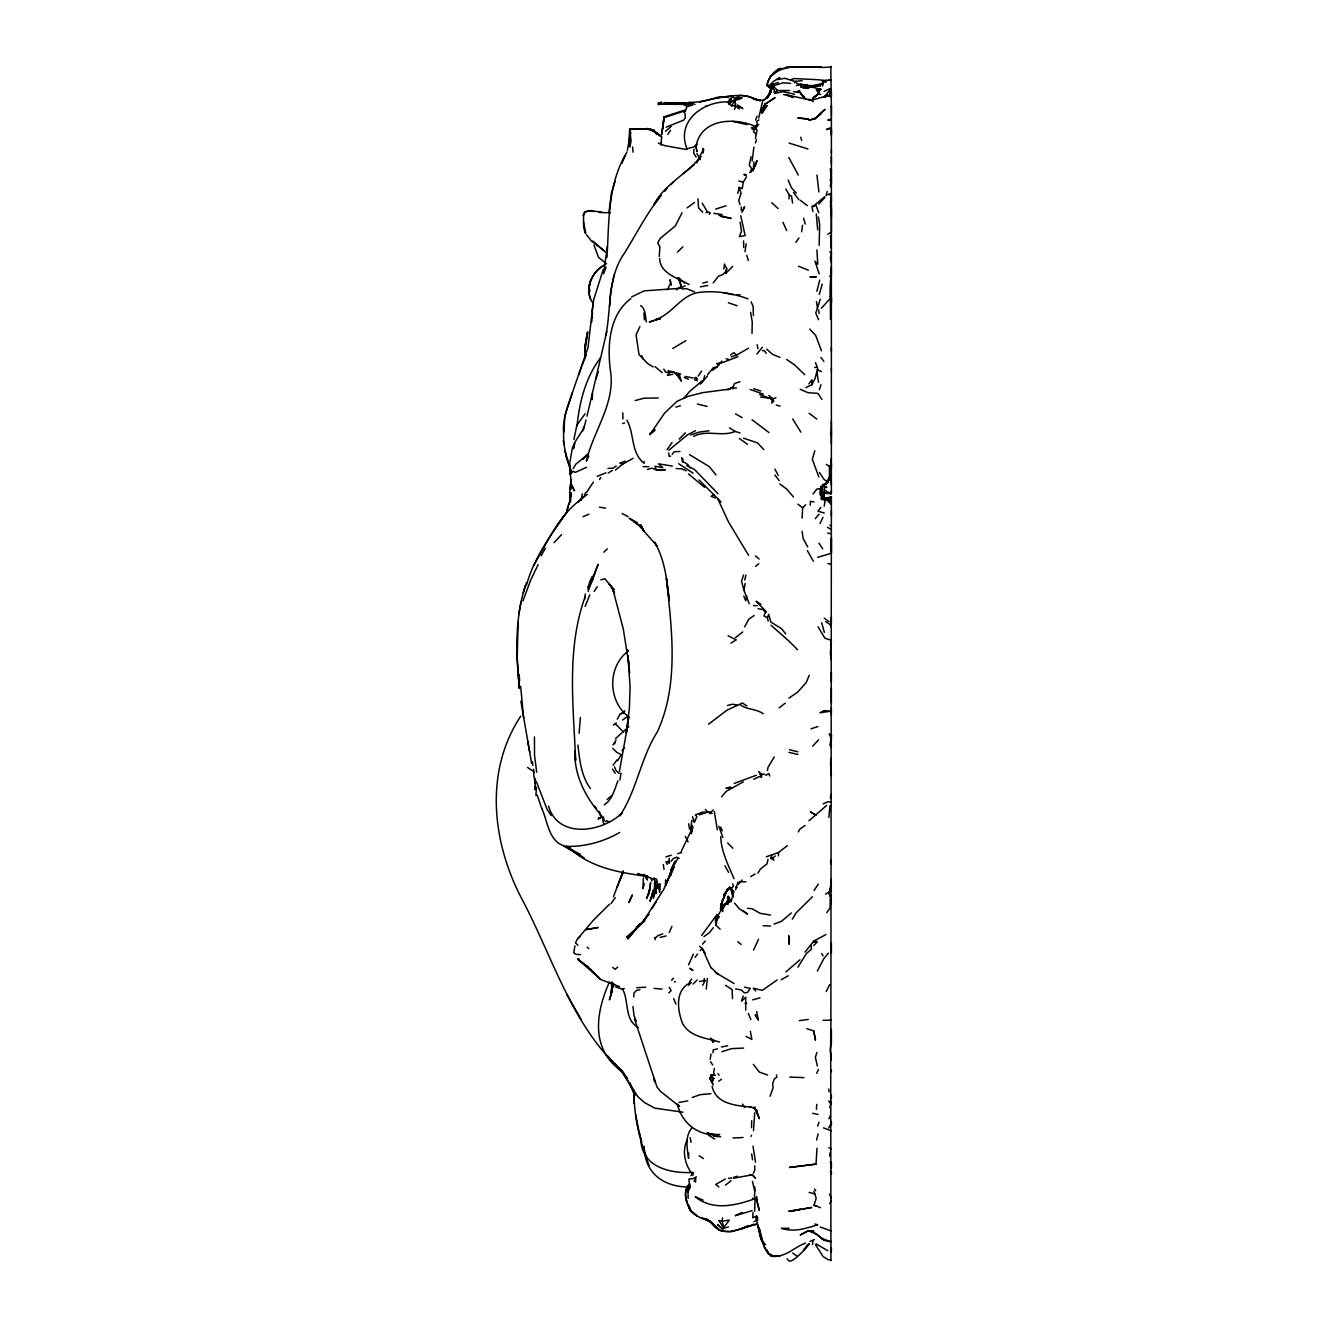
<?xml version="1.0" encoding="UTF-8"?>
<svg xmlns="http://www.w3.org/2000/svg" width="1327" height="1327" viewBox="0 0 1327 1327"><rect width="100%" height="100%" fill="white"/><g stroke="black" fill="none" stroke-linecap="round" stroke-linejoin="round"><path stroke-width="1.5" d="M831.382 216.6L831.382 208.969M604.979 264.554C592.041 271.371 584.427 288.291 591.809 301.644M655.024 882.671L653.282 898.18L654.775 892.64M831.365 135.055L831.382 130.56M831.382 169.309L831.382 183.955L830.42 179.858L831.382 173.223M831.382 688.531L831.382 702.613M629.628 145.655L629.662 129.15L650.313 129.101L658.192 133.927L656.699 134.458L654.792 131.672L647.095 128.918L650.313 129.101L660.299 135.503M804.975 952.106L813.982 940.959L825.875 934.573M822.607 86.023L823.354 83.137M830.47 319.226L830.354 298.31L831.382 296.054M584.908 358.373L584.975 346.629L587.397 332.613L584.975 346.629M831.382 106.674L831.382 174.849M831.365 351.108L831.382 347.641M831.382 881.692L830.37 890.716L831.382 879.386M831.365 434.46L831.382 431.192M741.246 210.379L741.279 206.929M754.764 1165.819L754.731 1170.281L753.288 1173.333M730.265 900.071L723.796 904.815L723.049 907.021L720.71 904.317L720.677 908.199L722.651 901.149M753.902 147.115L752.177 160.965M665.623 885.026L665.673 879.867L665.59 885.507M830.32 186.709L831.382 176.906L830.271 169.027M831.365 254.469L831.382 252.943M825.543 894.133L831.382 890.583L830.868 885.325L828.993 894.016L830.37 896.04L830.055 908.099L826.721 912.611M831.382 734.146L831.084 747.167M831.382 266.677L830.088 288.158L830.171 296.701L830.967 296.385M831.332 302.606L831.382 297.364M535.428 778.667L534.897 789.698L535.61 786.33M752.011 333.425L752.243 321.93L750.601 312.293M811.958 205.967L812.904 211.557M831.382 547.039L831.382 552.994M655.007 881.576L656.5 888.775L656.036 885.026L655.82 893.734L656.268 890.599M571.008 489.364L571.207 481.618M823.619 496.696L824.813 486.876L820.849 486.246L821.247 499.549M688.713 1153.146L688.564 1158.322C687.17 1148.054 684.616 1136.128 692.196 1127.585M824.88 493.229L831.216 493.744L831.382 490.808M805.854 387.7L811.809 384.747L811.958 379.787L808.773 383.901M659.851 247.137L659.287 256.41M778.451 855.849L778.567 852.498L787.375 845.598M826.323 484.488L829.541 478.516L831.382 458.08M571.224 479.644L569.648 489.298M570.56 502.153L570.925 492.649M644.258 1146.428C644.275 1173.25 663.799 1187.018 688.945 1187.018M819.157 245.313L819.655 224.213L818.377 217.064M831.382 298.177L831.382 302.374M612.079 983.456L613.505 987.072L612.062 983.008L611.88 988.316L611.316 983.29M729.701 100.835L730.746 101.93L729.601 103.257L729.452 100.587L731.343 99.392L730.547 101.997C704.421 99.923 675.194 120.558 687.204 149.321M735.606 889.72L737.978 882.007M633.825 996.859L633.991 993.127L636.545 990.373L639.863 989.76M826.29 464.45L829.458 466.258L830.669 470.919L831.382 484.936M753.006 1212.364L752.757 1217.788L756.689 1216.063L757.75 1220.309M592.24 399.659L592.522 393.472M612.095 982.942L610.851 995.515L612.278 984.286M659.619 258.549C660.083 273.644 678.313 278.322 689.095 284.542M696.028 377.299L697.123 380.749L694.419 379.688M755.013 1200.106L754.632 1211.252M831.382 105.563L831.382 115.748M612.328 982.362L611.88 991.087L609.425 999.894L611.929 992.297L612.46 985.331M831.382 248.431L830.47 235.609M802.105 518.16L802.653 507.793L805.688 504.791M604.216 823.768L603.221 822.558L603.453 817.83M831.382 671.877L831.382 681.746M534.449 736.949L534.532 755.544L536.722 772.248M689.924 1185.21L689.741 1188.395L688.978 1179.006L693.557 1178.542L696.393 1176.734M831.382 94.35L831.382 96.821L830.271 96.44L831.382 96.34M831.382 1029.503L831.382 1044.233M697.952 198.834L698.599 207.891L702.729 212.237M831.382 421.306L831.382 443.55M751.53 1127.718L751.729 1120.701M810.2 505.123L810.432 501.341L813.949 501.938M606.97 257.504C609.126 222.853 607.517 186.692 625.067 155.276M694.917 104.551L692.379 103.423L664.628 104.169L658.54 103.108L658.341 104.087L659.22 104.767L658.54 103.108L661.46 102.063M831.382 735.589L831.216 747.4M605.925 335.117C611.316 307.532 607.401 277.161 624.536 253.026C636.562 233.685 646.796 213.017 661.31 195.401M830.685 617.884L831.382 623.358M831.382 538.613L831.382 553.276L817.631 557.307M535.926 795.47L536.473 787.425M831.382 1162.568L831.382 1167.926M569.93 462.028L572.451 447.481L574.79 443.218L573.413 448.791L574.525 442.737L582.619 430.18M612.129 986.077L612.394 982.395M688.099 1198.43L688.016 1190.717L688.813 1187.499L688.033 1191.911L689.459 1184.878M518.077 622.396L517.215 657.761L519.305 688.464M609.557 306.769L610.702 291.127L614.119 274.822M816.42 1109.355L816.802 1104.346M788.968 198.95L789.266 195.119L785.8 189.031M831.382 176.906L831.365 493.329L828.015 492.898M603.055 265.981C591.809 272.45 585.821 286.964 590.565 299.222M579.136 733.201L580.38 717.509M812.539 98.231L817.814 94.317L814.081 97.551L818.759 92.973L818.991 90.153M758.696 118.02L762.693 101.084M584.676 352.418L587.861 331.75M628.849 146.053L629.695 129.449L648.14 128.619L654.178 130.212L654.758 132.335L654.178 130.212M755.445 138.555L757.037 129.864M753.189 170.884L753.935 161.96M831.382 942.966L831.382 953.449M661.742 134.193L664.163 116.71L682.692 110.821L685.81 110.904L684.566 110.224L686.523 108.681L686.341 105.579L683.704 104.717M569.001 504.724L571.307 493.362M591.66 322.179L592.555 312.79M756.456 1224.357C742.075 1227.541 721.324 1240.065 710.824 1221.902L719.483 1230.212L712.566 1223.494L704.272 1218.684L709.845 1221.056C701.618 1218.219 690.106 1215.15 688.431 1205.065L690.67 1210.357C686.208 1202.71 682.128 1190.85 689.741 1183.883M584.776 599.008L585.273 593.965M629.562 137.991L627.356 150.316M661.559 134.823L664.163 116.71L662.637 129.15M794.674 82.954L794.823 81.445L784.92 78.31L777.44 79.587L779.812 77.563L773.259 81.511L769.66 85.542L766.94 85.525C768.267 78.16 773.475 70.961 780.541 68.291M828.828 817.498L830.022 805.655L831.382 806.036M731.708 890.981L733.665 891.163L729.651 886.867L733.333 895.99L729.468 901.912L727.229 903.289L728.141 896.322L729.452 897.599L728.606 902.194L724.924 904.832L723.232 908M821.214 492.632L822.873 499.649L824.05 495.336M830.868 1044.565L831.382 497.028L824.764 498.106M831.216 493.744L831.382 492.184M650.031 887.829L650.595 882.637L649.119 893.154L646.647 898.528L650.031 887.829L649.119 893.154M564.008 423.197L564.771 416.197L572.418 392.759M706.246 989.096L707.391 978.447M609.027 212.104L611.415 193.029L615.064 181.534M588.939 588.707L589.669 581.939L592.389 576.316M694.054 149.155L693.623 153.152L696.177 157.084M607.335 246.241L603.636 273.793L606.057 267.175M589.669 581.939L588.873 589.122L592.887 578.904M831.382 537.651L831.382 545.364M831.382 735.009L829.989 745.641M732.67 266.428L725.703 273.462L726.682 268.668L724.459 264.04L723.829 268.999M569.947 463.654L569.88 474.502M703.177 152.705L703.625 149.055L696.476 162.806L700.938 156.387C686.938 174.335 664.445 183.939 653.73 204.955L659.021 198.187M830.835 482.481L831.382 478.068M734.445 109.395C737.032 106.21 732.736 97.17 738.127 97.02L742.141 98.032L736.518 100.072M691.417 833.588L692.445 825.411L691.102 833.406L692.827 827.152L681.05 851.851M573.894 439.519L576.814 425.32L585.058 413.792M668.874 860.659L666.983 862.351L669.471 863.197L669.173 858.304M745.741 1010.013L745.724 997.257L741.494 1001.188L743.22 996.03M583.664 429.467L585.987 420.029M690.504 830.37L691.815 820.335M831.382 462.576L831.382 467.784M831.166 1042.209L830.171 1049.757L831.382 1060.323M712.898 1052.825L713.329 1049.723M722.585 1217.887L722.137 1221.238L724.011 1228.304M592.091 311.58L593.468 301.577M589.072 288.705L589.934 282.518M670.251 875.389L671.031 869.865L675.095 861.273L671.031 869.865L670.251 874.974M723.912 896.82L724.343 893.734M801.624 231.81L802.553 225.225M728.059 904.483L726.101 903.637L722.634 907.469L722.668 911.549L721.988 909.244L720.528 908.962L720.86 906.59M710.21 1059.294L710.957 1054.053M739.371 109.013L735.374 105.662L735.689 103.506M763.008 100.205C768.101 98.098 772.032 92.94 770.589 87.217L769.66 85.542L770.655 88.942L767.238 85.542L767.819 81.528L770.805 76.087L776.677 71.592M831.382 268.518L831.382 274.954M619.394 771.568L627.953 723.679L628.583 717.708L626.261 733.018L629.396 708.236L630.109 687.286L627.953 655.538L629.662 673.071M829.624 1156.116L830.138 1152.599M670.815 873.1L670.434 875.77L673.768 867.211L670.815 873.1L671.794 870.28M829.972 96.174L831.382 90.302M655.173 939.732L655.488 937.675L657.976 935.651L662.803 933.826M744.978 251.748L746.189 243.77M831.382 1095.19L831.382 1098.59M829.773 1107.697L831.382 1101.46M619.908 780.027L621.003 772.994M831.382 617.785L831.382 622.894M823.022 498.554L824.648 492.466M830.768 468.132L831.382 464.201M831.382 707.855L831.382 714.755M574.89 945.919L573.778 952.803L576.018 954.345L580.612 954.594M661.476 142.055L660.979 145.074L661.642 136.847L653.995 130.676M746.487 176.723L743.286 182.164L742.224 188.683L739.139 187.356L737.812 193.46M778.385 82.556L770.954 84.629L769.03 86.288L774.454 89.888L774.039 92.409L777.605 90.485L789.731 90.535M824.2 506.168L825.361 499.151L831.382 498.371L822.873 499.649L822.408 486.594L823.221 485.898L826.854 487.507L824.813 486.876M749.174 603.603L743.966 590.316L745.127 583.399M831.382 156.768L831.382 163.967M577.046 425.95C579.418 402.164 585.555 377.449 600.467 357.942M761.416 777.025L761.864 774.454L758.762 771.518L761.416 777.025L759.226 776.627L753.719 779.297M817.001 1148.253L816.005 1164.127L789.548 1167.428L816.005 1164.127L814.927 1164.243M818.626 89.39L817.432 89.49L818.859 91.911L819.024 90.982M629.927 147.115L631.071 140.728L629.695 129.449L648.14 128.619M566.811 512.122L568.835 503.248M750.866 172.029L751.53 168.347L749.274 165.245L751.082 156.686M812.423 1244.593L813.003 1241.342M732.919 388.894L733.284 386.92L728.722 389.358L730.032 389.06L702.481 392.692L688.116 396.342L676.969 401.351L664.645 413.045L649.848 434.659L654.825 429.815L649.55 434.194L653.68 431.308M518.675 614.733L521.096 601.579M816.868 291.227L819.704 280.179M569.631 500.196L570.676 494.54M831.382 1121.514L831.382 1124.782M771.269 88.428L770.042 93.885L766.79 98.331L771.335 88.776M767.454 770.406L768.068 767.255L774.222 756.987M736.717 98.347L733.217 97.634M771.617 86.703L770.34 92.923L766.906 97.584L770.042 93.885L770.821 88.843L770.34 92.923L770.805 89.921L768.98 95.411L765.729 98.43M831.382 128.52L831.382 134.326M831.382 205.221L831.382 232.059L827.799 234.265M771.485 87.433L770.506 92.359L767.139 97.518M757.103 116.146L755.594 120.011M720.163 929.199L716.049 925.367L717.625 916.244L722.634 907.469L720.528 908.962M831.382 1248.01L831.382 1250.93M725.703 273.462L726.682 268.668M714.507 1068.285L713.661 1072.332L714.838 1075.318L711.753 1075.019L709.796 1078.353L713.213 1085.088M831.382 758.132L830.486 762.345L831.382 775.615M703.874 379.273L704.654 375.641M746.719 596.088L745.674 600.749L743.817 596.039M815.524 362.702L817.648 368.674L815.126 378.394L811.809 384.747M606.821 331.451L586.982 416.214M830.569 245.943L831.382 242.41M830.702 1056.607L831.382 1053.721M831.382 1174.295L831.382 1171.376M768.051 859.315L766.956 863.877L760.354 869.152L757.982 873.066M566.364 513.317L568.056 506.317M609.491 981.88C595.674 1012.468 590.084 1049.64 622.181 1071.47L614.235 1063.64L621.749 1071.071L637.706 1096.5L644.474 1102.571L654.825 1108.145L682.957 1112.192M826.174 195.699L827.185 191.47M692.379 103.423L691.931 105.215L687.386 106.575L686.109 105.165M744.712 580.032L745.973 575.039M818.859 91.911L820.899 89.274L801.408 84.596L800.712 87.366L809.901 85.475L820.617 86.089M816.603 1139.976L818.178 1133.839M589.221 285.653L589.52 291.824L589.221 285.67L590.714 279.864M564.39 422.517L563.411 426.315L563.759 444.396M831.382 92.409L831.382 95.295M644.308 883.716L642.998 888.526L643.363 878.043M721.722 1227.857L717.476 1224.456L722.469 1229.233L729.319 1220.094L722.137 1221.238L718.803 1220.492L723.364 1227.276M617.918 780.774C614.633 789.217 612.394 799.717 604.183 804.809M756.689 1216.063L755.942 1218.733L759.774 1231.29L758.994 1228.255M582.437 431.358L583.78 426.581M819.273 294.494L822.209 284.094M831.382 798.522L830.42 797.361L831.382 793.911M526.404 585.406C533.869 557.788 551.269 534.449 567.375 511.277M753.487 1130.687L754.698 1112.905M693.225 821.031L694.419 822.193L696.907 816.553L695.331 814.944L702.348 812.157L711.255 812.074L713.097 809.852M525.708 584.776C514.66 618 515.888 653.747 519.321 688.149M735.258 102.179L734.544 101.366M824.963 500.544L825.361 499.151L823.636 499.45M814.828 450.716L812.323 459.291L818.859 476.99M726.914 903.77L727.694 901.116L729.054 902.26M603.238 269.431L593.451 300.532L588.01 347.624L567.21 407.522L564.705 417.06L563.925 432.187M671.595 870.048L669.836 875.82L671.595 870.048L674.033 866.929M703.857 981.3L704.355 978.43M818.593 319.724L815.79 313.056L820.268 299.172M831.382 368.541L831.382 370.996M816.901 1052.444L815.392 1057.304L817.332 1066.012M523.253 592.821L526.471 582.553M724.326 896.223L727.362 889.09L730.431 888.012M831.382 149.818L831.382 152.97M595.79 379.439L598.311 371.676M755.146 166.157L756.971 160.567L753.952 168.479L750.004 172.46L753.952 168.479M819.34 389.74L820.965 384.764M581.243 500.379L582.271 493.826M743.601 574.923L741.511 581.143L743.966 590.316M830.32 500.213L831.382 497.028L826.87 498.421L823.918 497.161M585.107 606.406L589.818 594.878M775.283 856.031L772.977 857.756L773.873 860.112L770.771 858.32L771.966 854.837L778.567 852.498M829.541 478.516L830.868 474.718M817.681 1126.009L818.991 1122.294M578.638 374.911L581.641 366.551M831.382 510.563L831.382 515.838M770.075 1096.235L773.044 1087.958L772.696 1083.479L774.338 1078.951L776.892 1077.109L776.461 1075.019M583.863 214.874L584.792 212.337L589.918 210.578L601.529 212.121M755.362 142.968L756.539 139.733M688.531 964.911L693.357 954.163M621.899 163.354L626.875 151.908M723.762 907.237L727.694 901.116L725.637 904.351L722.435 905.86L722.651 908.995M592.141 581.143L598.112 564.274L589.487 586.186M613.422 896.836L623.308 870.811M585.025 597.034C566.281 649.168 573.496 706.13 575.636 760.388L574.856 750.866C574.01 776.66 586.766 799.335 603.486 818.013M799.534 90.452L796.548 92.011L793.446 91.646M623.093 871.922L619.361 881.427M768.167 621.102L767.421 617.669L768.731 614.318L770.805 622.015L781.703 628.782L785.65 633.858M831.382 255.066L830.337 257.737L831.382 263.028M617.155 886.934L622.711 873.266M756.058 126.729L757.286 123.676L756.556 121.421L758.911 119.961M673.237 868.322L665.772 885.076L672.457 867.941L677.682 858.586M522.938 600.932L530.501 580.562L538.132 564.589M582.337 364.56L586.252 354.989M670.848 872.519L663.848 889.19L643.894 920.44L649.003 914.121L627.804 938.935L633.244 932.035M689.376 1187.416L688.033 1191.911M809.271 675.277L806.186 682.592L797.427 692.362L788.902 698.085M721.988 909.244L720.727 905.213L726.897 890.931L729.269 887.929L730.878 888.46M828.877 1118.794L830.271 1115.659M669.239 932.483L671.926 926.445M816.702 1073.294L818.427 1069.462M742.606 210.993L744.547 206.78L741.909 212.287M829.757 93.122L831.034 90.667M753.52 950.149L758.53 939.251M723.995 895.277L725.62 891.81M760.952 112.148L765.032 103.655M829.126 477.571L824.249 486.263M588.757 456.223L586.401 461.099C593.202 431.126 614.998 404.271 610.669 372.356C607.036 346.845 608.695 315.262 630.839 298.625M584.411 495.17L585.705 492.499M820.003 523.551L823.005 517.364M520.682 716.248C483.957 771.866 492.234 842.944 522.108 899.391C553.259 958.243 572.285 1027.148 623.657 1072.664M679.474 278.405L680.9 286.035L679.756 288.324L644.159 290.878L631.503 296.949M667.315 289.85L670.4 283.663L670.168 279.665L671.396 285.156M828.728 1127.983L830.072 1125.313M533.653 565.435C547.354 542.411 558.451 515.838 580.762 499.665M826.174 991.584L829.707 984.617M583.183 215.455L584.792 212.337M756.373 1109.737L759.392 1118.694L754.532 1108.277L755.113 1107.149M702.713 985.264L705.334 980.238M817.316 971.099L823.735 958.807L828.38 953.134M733.284 386.92L727.578 389.64L730.032 389.06M798.323 831.913L799.766 829.193L805.074 825.477M831.382 1069.645L831.382 1071.801M659.784 246.557L657.711 243.057L660.216 238.362L675.244 226.038L682.061 212.768M831.382 859.846L830.437 861.638L831.382 863.943M744.663 626.875L748.727 619.327L754.167 615.463M688.066 1185.475C682.957 1193.222 686.523 1202.942 690.571 1210.324L688.912 1206.707L690.272 1210.191L696.791 1215.814L690.272 1210.191L688.945 1206.459M829.69 1203.606L831.382 1200.471M541.2 555.714L545.364 548.184M686.341 102.776L685.595 104.103L691.931 105.215L686.341 102.776L666.22 102.743L658.341 104.087M617.271 719.201L620.19 713.959M769.942 85.658L769.262 86.852L767.238 85.542M586.733 492.068L593.385 482.132M738.094 884.462L742.257 879.983M687.286 1139.76C681.531 1151.189 685.064 1165.703 693.142 1175.158M617.702 760.67L620.82 755.312M830.171 94.383L831.382 92.309M792.368 919.147L796.018 912.976L812.406 896.787M683.77 398.465L689.542 391.498L702.116 380.932M651.972 908.414L656.119 901.912M573.214 468.547L575.918 464.102L588.093 454.182L582.437 459.374L586.7 455.012M707.473 374.761L713.262 367.712L717.011 366.932L721.888 361.044M709.248 214.377L710.21 212.784L707.308 211.69L702.132 203.114M735.374 105.662L731.625 105.812L728.805 103.838L728.291 102.66L731.343 99.392M755.212 129.117L756.49 127.044L751.646 127.591L752.376 128.984L756.407 129.2M599.539 479.462L600.783 477.421M797.942 967.134L806.269 953.682L811.444 949.153L811.162 945.504M731.625 105.812L735.689 98.729L728.805 103.838M828.844 91.845L831.382 89.373M754.449 130.029L753.404 131.705L755.843 133.828M594.148 591.494L597.183 586.683M757.883 1225.352L760.952 1239.252L763.904 1243.266L761.648 1240.446M814.065 890.483L818.295 884.064M639.896 326.591L636.097 334.852L639.017 354.624L647.974 363.814L653.116 366.965M820.434 1207.653L814.015 1205.231L816.188 1198.298L813.932 1191.215M617.138 759.741L612.991 765.364M667.796 134.326L670.483 130.345M698.218 376.088L701.601 371.079M795.918 242.41L798.954 237.915M813.75 945.587L817.299 941.706L813.982 940.959M556.859 526.122L564.058 515.838M672.192 454.398L674.066 451.727L679.922 451.479M667.066 449.671L672.059 442.571M694.021 1181.345L695.746 1178.907M609.574 904.185L593.335 920.274L577.544 938.985L575.487 942.85L577.908 945.272M611.05 903.604L615.28 897.633M726.533 904.284L729.452 897.599L727.544 897.185L728.606 902.194L731.326 901.464M722.037 900.403L724.127 897.483M727.229 903.289L728.274 901.829L728.141 896.322L728.971 900.801L727.544 900.22M815.508 1244.643L823.055 1256.487L828.015 1259.638L831.382 1260.053M756.904 354.01L762.378 347.243M831.382 1103.882L830.453 1103.218L831.382 1101.957M750.85 1136.36L751.58 1135.381M689.294 982.229L691.765 978.928M735.971 98.994L738.127 97.02M820.882 507.362L817.946 511.21L824.283 513.002M716.895 919.876L719.383 916.642M713.279 927.722L709.597 932.483L703.957 936.663M671.163 861.223L673.154 858.669L676.737 857.159L679.092 858.304M695.033 957.348L697.571 954.08M813.036 494.009L817.1 488.8L820.451 489.248M733.781 891.81L732.189 893.834L732.786 897.367M571.224 473.557L573.131 471.201L575.221 472.429L586.567 467.286M823.304 494.49L824.449 493.097L831.382 493.113M824.78 197.59L818.759 204.126M815.325 518.691L819.058 514.146M713.229 282.85L718.488 276.198L722.817 274.606L725.952 271.371M664.744 191.237L667.033 188.467M615.496 738.625L628.816 726.632M622.048 750.7L624.569 747.648M721.573 796.814L726.4 791.191L743.336 781.885M671.661 980.354L673.502 978.198M689.045 104.733L690.09 103.523M688.663 985.314L691.151 982.428C674.846 989.395 677.201 1009.15 682.36 1023.001C689.476 1036.934 706.146 1037.979 719.483 1042.027M690.969 1175.805L693.54 1172.836M807.961 1245.207L803.548 1249.984C821.678 1229.018 792.899 1266.555 788.371 1260.385L787.027 1258.792M704.372 379.223L700.192 383.967L707.457 376.122M701.701 935.435L717.044 914.502L715.353 920.391L716.049 925.367M702.564 944.127L705.284 941.059M824.001 97.335L830.569 89.091L831.382 90.087M821.33 308.312L830.354 298.31L831.382 301.395M700.175 950.613L702.033 948.573L699.644 946.267M812.721 746.189L818.56 739.803M811.112 100.504L811.742 99.84L808.375 99.575M554.039 542.66L561.57 534.648M830.951 1260.65L830.685 1039.904M732.72 97.236L729.269 99.16L729.933 101.665M830.486 549.063L831.382 548.117M730.878 888.924L733.483 886.171L732.62 883.832M577.544 938.985L580.413 936.082M583.482 496.563L577.942 502.137L587.314 494.258M679.175 439.088L685.379 432.851M628.467 650.811C606.903 666.917 607.716 702 629.545 717.476M671.031 184.503L673.685 181.865M755.909 127.492L754.798 126.878L756.689 126.148M693.026 984.02L697.189 979.907M725.371 904.301L731.99 899.855M668.791 992.911L671.147 990.622L669.206 987.271M821.463 371.643L818.494 370.25L816.818 371.875L818.543 382.276M603.835 552.181L607.302 548.847M677.45 252.08L682.874 246.855M824.681 196.778L812.771 206.664L816.005 205.287L818.759 212.784M773.724 83.584L769.03 86.288M820.202 488.452L822.408 486.594M615.396 742.622L613.074 744.779L616.06 740.084M725.537 892.341L728.987 889.123M637.69 927.191L644.474 920.938M668.924 450.152L687.27 434.991L695.564 430.628M785.883 971.895L799.982 959.803M607.119 799.551L611.1 796.018M771.949 88.046L774.271 87.101L777.605 90.485L774.487 93.504L782.98 91.629L794.558 94.217M821.297 84.679L823.486 82.755M705.997 212.834L707.308 211.69M665.524 131.323L671.114 126.496M617.718 967.118L615.181 969.307L612.709 967.449M824.847 97.253L827.467 95.013M813.484 97.767L817.747 94.134L820.7 94.466M791.323 912.959L781.437 921.353L774.056 924.106M708.568 724.243L726.798 710.277L741.395 703.509M639.531 925.317L644.905 920.772M755.478 566.43L758.762 563.71M676.405 289.85L679.341 287.478L682.592 288.888L686.739 288.689L694.535 291.89M725.537 1185.127L731.061 1180.648M808.972 820.766L826.655 805.406M682.99 173.787L694.054 164.913M829.839 498.288L831.382 497.078M714.838 1075.318L713.262 1075.152L709.796 1078.353L712.881 1083.147M598.046 819.29L601.745 816.42L600.186 818.477L598.543 817.714M735.49 637.59L742.788 631.951M779.131 707.905L785.202 703.194M720.71 904.317L722.435 905.86L724.99 903.903M831.382 898.91L830.37 896.04L831.382 895.261M758.779 124.456L755.876 126.579L756.987 126.496M711.255 812.074L709.497 813.401L712.168 813.418M726.433 890.069L729.269 887.929M613.422 725.023L616.209 722.933M712.516 370.283L717.011 366.932M718.72 1081.223L721.44 1079.249M687.054 207.858L694.552 202.434M621.534 713.18L624.917 710.808M633.079 458.329L622.711 464.135L615.396 470.04M755.146 1224.705L756.705 1223.643M731.243 356.863L736.568 355.155L748.528 348.188M730.547 354.972L733.914 352.65L736.568 355.155M605.593 821.496L606.787 820.667L609.508 822.309M722.469 1229.233L723.878 1228.288M622.579 719.98L627.107 716.912M578.954 958.94L577.627 959.222L588.541 967.317L577.627 959.222M725.322 1179.006L715.734 1184.43L718.869 1186.919M616.275 466.042L612.892 468.215L607.948 468.381M608.214 473.042L612.328 470.388M830.171 296.701L831.382 295.921M826.207 499.765L828.678 498.206M672.772 348.454L685.893 340.624M801.408 84.596L796.399 85.591M730.928 643.064L736.236 639.863L728.092 635.815M750.717 876.616L755.146 873.979M765.712 775.35L768.814 773.541L769.776 775.98M777.124 979.973L762.345 990.324L753.272 988.233L755.76 990.987M830.42 797.361L831.382 796.814M619.643 832.493C603.553 841.766 585.141 846.858 566.513 846.361C549.046 843.441 547.869 822.176 542.046 808.939M830.171 1162.502L831.382 1161.805M830.005 88.594L824.117 91.381M781.238 979.724L788.221 975.793M831.382 127.574L826.406 129.515L831.382 128.089M740.035 432.95L735.224 431.441C722.203 437.114 707.042 429.45 693.623 436.334M721.059 502.021L713.909 494.805L711.139 496.232L715.402 497.94M734.213 783.461L756.307 775.233M808.292 1230.71L800.38 1234.973L808.292 1230.71L813.932 1231.224L811.145 1230.743M770.224 76.866C786.131 60.511 810.979 69.485 831.382 66.881M737.895 356.714L722.153 362.735L716.646 363.515L718.687 365.107M753.935 1221.686L756.821 1220.276M805.605 1243.117C794.077 1247.214 784.572 1258.344 771.319 1256.188C765.696 1252.472 763.805 1245.423 761.532 1239.451M752.741 999.861L760.023 997.838M685.08 285.836L682.178 287.213L680.9 286.035M752.376 128.984L756.49 127.044M620.538 714.258L623.64 712.798M683.305 461.63L682.542 461.978L681.597 457.533M742.025 1212.496L735.191 1215.698L752.077 1210.655M823.171 803.863L827.733 801.773L831.382 802.055M651.64 431.557L654.841 430.114M744.331 1227.624L748.859 1225.667L740.665 1229.184M803.167 88.179L815.923 86.388L822.624 83.684M583.067 516.651L588.939 514.196M666.054 127.176L683.637 120.176L685.296 117.887L685.031 113.16L682.692 110.821M753.836 127.425L756.556 126.314M810.084 1241.342L814.43 1239.617M831.382 119.065L827.866 120.16L831.382 119.463M751.016 1225.219L753.802 1224.141M790.726 79.836L794.127 78.542L817.88 79.72L825.693 80.516L826.091 81.81M625.249 461.166L619.809 463.14L622.711 464.135M822.292 484.703L826.721 483.094M692.263 1097.479L700.092 1094.675L710.841 1093.697M664.363 117.622L684.035 111.086M768.748 395.446L772.961 398.78L775.947 397.735M829.441 95.03L811.56 100.305L792.65 96.191M766.309 856.794L771.966 854.837M705.815 106.293L706.992 105.895M728.606 902.194L729.468 901.912M690.77 434.941L699.213 432.088L709.066 430.811M739.952 381.728L734.528 383.52L732.72 387.998L736.485 387.982M811.062 728.788L817.88 726.566M715.684 209.085L726.068 205.735M699.362 814.861L706.528 812.572M721.855 1051.697L731.575 1048.629L743.568 1048.081M665.922 856.894L671.197 855.235M675.941 407.124L680.32 405.747M725.239 1227.906L728.506 1226.911M732.819 96.44C717.725 95.826 703.924 103.075 688.879 102.279M733.632 1177.331L737.48 1176.22M600.882 579.849L604.797 578.721L614.219 589.802L608.977 584.195M622.562 423.529L624.602 422.965M647.46 469.426L652.021 468.166L656.434 469.94L665.291 469.675L656.434 469.94L654.924 466.241L662.787 467.651L658.408 463.836L672.308 466.059M699.76 102.096L717.741 97.402L727.777 96.639M831.382 80.366L826.074 80.184M827.534 95.926L824.515 96.722L831.382 95.644M727.495 705.5L732.156 704.255L736.618 704.819M677.682 853.643L681.68 852.581M713.843 1049.773L717.509 1048.794M777.722 1255.873L771.319 1256.188M635.218 400.538L644.142 398.183L658.258 398M702.779 283.066L707.424 281.855M822.325 83.501L813.152 85.608M770.771 858.32L772.977 857.756M827.749 194.687L831.382 193.974M654.46 937.924L655.488 937.675M642.998 466.623L648.82 466.689M732.04 893.253L733.881 892.806M660.149 937.376L666.171 935.95M687.801 1100.912L679.026 1102.422M699.395 981.532L703.708 980.603M733.433 1178.227L750.949 1175.075M792.236 1211.12L800.413 1209.345M747.267 1226.281L749.987 1225.684L730.995 1231.771L722.435 1231.157L719.897 1230.311L709.398 1221.105L703.575 1218.584L710.061 1221.205L701.237 1217.954L707.258 1219.231M672.822 374.247L667.514 375.392L669.156 372.705L673.37 371.975L675.924 373.401L681.381 381.33L679.573 375.624L675.46 373.152L678.479 376.652M659.386 318.729L649.351 322.03L660.597 318.397M685.196 149.271L693.739 146.982L697.04 144.162L695.812 147.645C700.009 118.402 734.378 116.909 756.141 126.679M605.958 472.827L597.233 476.31M721.424 1047.003L727.743 1045.759M777.639 69.352L781.155 68.689M700.407 286.848L707.706 285.454M585.522 929.796L598.112 927.473L587.513 929.348M629.662 129.15L639.913 128.885M814.645 367.562L816.752 367.181M831.382 1130.869L823.536 1127.9M728.506 1178.459L731.708 1177.895M802.702 1209.046L811.742 1207.47L788.769 1211.335L800.745 1209.312M670.55 456.173L669.156 456.388L668.775 452.938M728.291 102.66L730.762 102.262M624.254 988.532L622.38 988.814C629.346 1001.006 623.922 1019.451 638.154 1027.513M654.145 883.815L655.09 883.682L655.273 890.782M761.864 774.454L764.651 774.056M736.833 295.158L740.035 294.71M799.385 1020.645L808.309 1019.468M780.293 1255.574L774.172 1256.354L768.598 1253.302L764.385 1246.982L758.928 1227.608L761.963 1239.999L759.807 1234.16M829.309 193.842L831.382 193.593M765.065 99.591L762.992 99.84L763.921 99.807M674.348 981.897L675.543 981.764M802.138 80.648L794.823 81.445L796.217 82.075M658.474 104.169L686.241 104.418M715.701 97.767L728.556 96.755M807.264 205.635L800.247 200.244M808.641 86.935L805.273 87.267L808.707 87.582M723.016 97.319C733.781 95.295 745.31 93.753 755.378 99.392L752.791 98.58L759.691 100.271M831.382 433.697L830.453 433.763L831.382 435.803M817.432 89.49L820.899 89.274M636.695 987.719L645.718 987.205M732.919 1138.019L743.037 1137.488M745.94 881.808L739.637 881.775M782.913 68.341L786.297 68.258M828.911 80.201L831.382 80.151M823.039 1020.297L831.382 1020.115M789.117 1228.221L781.487 1228.354C794.326 1232.551 805.871 1228.288 817.814 1224.821L814.977 1223.992M660.05 319.094L656.019 319.442C672.971 313.769 681.531 293.781 700.474 292.288C716.447 290.414 733.101 293.449 748.03 298.84M786.264 66.997L821.28 66.997M805.389 88.013L808.757 88.013M753.437 605.593L757.302 605.626M756.125 100.122L761.283 100.188M762.478 350.676L764.452 350.693L766.193 353.33M592.92 210.844L587.761 210.761L584.975 211.905L583.548 214.228L583.648 226.817L585.025 233.154M599.306 212.502L610.437 212.751M789.781 1077.109L803.88 1077.607M803.747 84.961L807.596 85.11M744.945 1003.328L746.686 1003.394M790.627 83.369L783.112 82.805L774.719 85.426L769.411 85.658L770.423 86.935L774.271 87.101M676.173 468.597L681.896 468.829L686.125 470.836M763.108 925.715L770.523 926.03M711.172 1134.17L719.781 1134.602C699.064 1136.791 681.945 1123.77 677.317 1104.081L679.573 1106.453L660.498 1091.391L656.981 1086.962L634.588 1019.202M826.97 493.196L831.316 493.495M650.927 878.142L654.443 879.602M664.761 102.577L668.626 102.859M736.8 98.762L739.371 98.961M713.561 1136.211L720.627 1136.791M747.532 908.315L751.945 908.713L760.255 913.374L770.572 915.033M654.111 988.383L662.123 989.096M692.893 1172.371C670.583 1173.881 641.14 1167.047 640.924 1139.263M739.968 95.345L747.151 96.008L760.371 100.786L755.163 99.276M684.151 149.105L664.96 145.705L658.308 143.134M711.753 1075.019L713.262 1075.152M831.382 1241.541C821.927 1242.47 817.548 1231.672 808.607 1230.875L816.553 1234.077L824.399 1240.513L821.479 1238.307L830.121 1241.508M808.408 85.525L800.314 84.065M805.406 87.001L809.238 87.466M813.982 942.037L816.005 942.286M760.487 397.005L769.395 398.2L773.823 401.003L771.733 403.01L772.961 398.78M829.607 276.232L831.382 276.48M831.382 1230.992L820.268 1227.027M831.001 93.802L831.382 91.132M713.81 213.348L722.12 214.559M599.472 507.146L605.56 508.191M735.639 988.963L741.262 989.925L744.231 992.778L747.433 992.546L750.269 988.433L744.547 987.139M822.126 81.461L825.709 82.108L825.693 80.516M827.683 533.122L831.382 533.786M758.181 608.695L763.075 609.574L765.43 612.394L763.97 616.093L767.421 617.669M706.511 1133.358L713.445 1134.602L707.523 1132.943M720.992 216.517L731.177 218.408L719.018 215.372M783.494 94.532L793.082 96.689M723.845 292.852L733.217 294.71M685.412 376.47L692.594 377.946M755.129 99.143L760.271 100.255M732.653 121.371L746.985 124.605M788.984 752.409L797.925 754.433M812.754 1113.27L818.029 1114.481M796.548 92.011L799.6 92.724M673.37 371.975L668.078 370.731L669.156 372.705L665.656 372.157L663.749 369.205M697.388 404.071L707.059 406.41M789.515 749.738L797.759 751.762M589.918 210.578L593.683 211.524M807.927 148.956L789.117 143.1M809.122 1192.426L814.878 1193.952M738.857 181.003L743.286 182.164M737.115 305.757L728.357 302.755M776.345 405.067L780.11 406.079M680.801 374.114L673.718 372.207L679.573 375.624M726.101 358.738L728.805 359.484M827.849 563.477L831.382 564.489M785.684 94.366L791.108 95.992M796.631 83.385L800.314 84.513M619.493 986.641L600.401 979.409L589.404 968.246L600.136 978.944L579.136 960.449M753.703 388.728L760.786 390.984M566.513 846.361L570.444 847.605M769.395 398.2L759.724 394.484M694.121 377.764L697.206 378.776M806.833 1028.69L813.75 1030.963L815.458 1040.069L813.75 1030.963M750.219 389.475L763.373 394.152M615.595 986.906L622.579 989.278M678.644 463.704L693.076 473.175M686.656 465.512L694.419 469.41L717.957 493.71M814.015 1205.231L817.067 1206.293M749.772 1174.577L753.288 1175.822L755.461 1178.194L752.641 1174.876M767.603 1075.036L759.376 1072.083L753.338 1064.387M769.328 85.923L771.236 86.603M754.781 1108.509L750.12 1106.818L751.447 1107.216C736.568 1105.59 715.95 1104.363 712.118 1086.315M752.608 1198.181L754.482 1198.878C735.307 1205.696 712.533 1211.004 695.215 1196.722L703.078 1200.155M735.722 887.05L737.132 887.597M789.266 195.119L791.506 195.998L792.584 203.014M798.506 266.213L808.359 270.194M817.299 369.769L818.494 370.25M743.485 438.142L757.501 442.903L763.771 449.571M792.667 1253.07L797.079 1256.205M800.264 389.292L807.778 392.626L817.946 393.422L821.994 399.46M787.657 95.279L792.882 97.601M737.978 106.376L742.821 108.598L737.679 104.933M684.201 377.332L688.448 379.306M827.749 1250.648L816.105 1243.863M637.491 522.788L629.197 518.227L641.77 527.234L633.676 521.611M740.035 704.62C747.001 709.962 756.29 708.585 763.224 713.777M653.846 877.96L656.616 879.303L658.491 888.808L657.147 881.576M563.909 846.344L580.297 854.555L567.276 847.82L584.195 858.237L570.428 848.915C591.809 868.157 620.256 872.685 647.742 876.517L637.59 873.896L646.697 876.135L645.702 875.538L650.993 878.507L651.972 881.244M621.102 754.499L616.64 752.276L612.759 748.312M622.147 513.582L628.135 516.634M824.731 490.327L828.43 492.267M689.526 454.647L709.265 466.606L715.999 474.884M746.023 1036.337L751.862 1039.423L750.336 1031.278M829.757 525.144L831.382 526.039M714.308 1078.503L712.317 1077.391L713.213 1080.609L710.608 1074.903M735.523 413.875L742.175 417.607M658.756 135.205L661.642 136.847M693.109 970.253L689.576 968.262L691.948 969.971M734.013 983.506L715.236 972.326M816.387 89.821L819.373 91.546L816.404 90.136L818.759 92.973M828.894 1147.656L831.382 1149.149M729.502 427.924L735.224 431.441M714.606 1138.964L708.535 1135.166L710.393 1134.817L708.12 1133.026M699.064 1155.784L703.443 1158.521M827.534 527.25L831.382 529.689M825.543 621.55L829.873 624.32L831.382 627.074M809.702 99.293L813.252 101.598M742.158 702.862L746.852 705.931M761.018 604.482L756.125 601.231L766.525 612.012M591.394 241.016L604.581 250.903M751.994 419.747L768.963 432.536M527.549 767.454L533.985 771.767M704.604 487.357L688.497 473.921M725.637 985.314L732.122 989.677L732.504 998.65M779.961 357.394L772.53 354.342L766.707 349.167M762.627 1242.57L765.646 1244.626M753.421 1107.149L754.615 1107.979M786.695 359.484L794.757 365.041L804.776 374.712M713.909 494.805L699.064 479.959M771.07 625.282C779.994 633.311 789.266 640.742 797.494 649.782M739.371 438.474L747.449 444.329M611.465 982.328L614.583 984.584M779.812 483.973L786.546 488.9L793.446 496.962M824.2 618.1L829.093 621.666M770.423 86.935L774.454 89.888M831.382 194.837L830.32 194.057L831.382 200.709M712.748 1039.555L714.473 1040.832M644.292 875.024L647.095 877.114L644.574 875.007M809.122 413.278L816.835 419.1M623.491 732.139L615.23 723.663M797.892 504.177L802.653 507.793M743.568 911.068L747.615 914.154L739.321 908.763L734.561 903.09M828.197 482.547L823.918 479.229L819.423 472.445M684.632 283.099L678.147 277.509M606.572 263.791L598.61 257.471L593.965 245.047M831.382 498.819L830.32 497.957L831.382 501.374M779.165 480.639L774.885 474.983M655.024 366.667L662.256 372.655M821.065 487.888L822.674 489.215M755.478 555.947L759.16 559.065M802.354 95.809L803.316 96.639L799.484 90.999M737.878 941.706L741.08 944.509M592.787 240.983L605.278 252.014M771.75 202.766L778.12 208.555M619.145 773.475L615.944 770.406L614.501 766.84M587.231 947.096L588.806 948.606M754.532 1108.277L757.203 1110.832M829.823 251.782L831.382 253.291M711.521 967.947L718.206 974.466M638.022 524.43L656.998 545.895M756.473 1216.56L757.684 1217.771M831.382 504.426L827.036 500.08L830.138 501.39L831.382 503.414M653.929 879.685L655.273 881.028M727.66 842.96L732.869 848.285M730.414 103.191L729.386 100.553L730.746 101.93M705.35 809.42L708.17 812.389M809.719 329.096L815.69 335.449L821.496 350.842M796.3 193.112L791.489 187.82L788.155 180.09M803.316 96.639L801.458 94.565L804.361 97.568L800.695 93.736L806.186 99.309M609.972 1058.681L607.55 1055.977L625.199 1075.451L627.621 1078.917L621.218 1070.425L632.531 1088.936M640.676 305.558C645.917 309.556 645.154 316.241 646.365 321.897M830.602 119.082L831.382 120.06M586.451 234.713L590.863 240.287M828.678 1100.912L830.453 1103.218M594.695 806.186L596.569 808.641M792.683 418.95L800.878 432.138M793.463 192.398L798.837 199.631M628.185 651.142L627.323 649.484M820.949 357.444L823.868 361.408M830.52 899.441L831.382 903.637M814.529 1189.075L815.707 1190.717M690.156 467.933L687.635 464.35L682.957 461.531L682.808 458.694M710.492 1061.782L712.715 1064.934M644.822 876.102L647.51 879.983L644.043 874.476M748.561 555.316L728.423 521.793L717.774 498.803M590.415 788.487C581.193 776.079 579.634 759.956 577.908 745.061M612.41 769.013L615.28 773.259M788.802 157.531L798.273 175.031M831.382 67.279L830.785 66.383L831.382 107.222M756.075 1198.828L759.293 1210.39L757.568 1202.66M657.213 546.16L654.559 542.146C664.927 559.662 667.033 580.712 669.272 600.6L666.386 578.34C671.711 628.932 679.341 684.234 657.28 731.99C640.576 758.215 636.943 790.096 619.842 815.79L622.28 812.721C602.591 832.411 558.037 839.311 548.565 806.119M635.069 1095.72L630.01 1084.391M818.991 543.207L822.674 548.88M742.473 1104.13L744.663 1107.531M551.103 815.541L546.989 809.105L536.357 781.537M678.08 278.089L680.967 285.04M807.363 550.622L813.368 561.238M756.772 1199.89L754.416 1196.34L754.814 1191.497L752.442 1181.395M758.314 1019.866L755.312 1014.956L758.314 1019.866L756.606 1011.489M818.062 626.775L824.847 638.154L831.382 640.377L830.37 653.896L831.382 660.348M700.341 159.622L696.891 153.567M717.99 1073.56L719.018 1075.318M821.712 953.599L823.022 955.888M581.442 1019.965L566.745 994.321M710.708 1037.979L713.196 1042.458L711.687 1039.107M815.359 85.376L815.923 86.388M724.924 865.768L728.589 872.386M807.712 546.923L803.15 538.58L802.072 531.264M774.885 469.045L778.285 475.481M626.925 420.244C634.638 433.863 630.607 452.623 644.109 463.305L644.076 461.398M711.123 968.179L702.182 948.208L705.5 953.848M646.913 1157.708C638.187 1136.609 633.908 1113.088 633.974 1090.213M571.771 485.383L574.541 490.89L570.925 483.642M685.346 836.458L688.099 841.965M611.017 586.368L614.484 593.534L612.958 589.652L623.308 629.081L628.716 663.268M751.049 301.859L753.122 306.205L753.388 315.561M641.671 355.669L643.396 359.285M829.458 1194.167L831.382 1198.281M659.137 102.776L659.718 104.037M782.93 222.289L786.712 230.566M665.938 861.704L667.182 864.424M634.505 1094.725L629.894 1082.633M830.37 896.04L831.382 898.296M720.71 827.086L722.286 830.802M748.328 1013.446L750.883 1019.617M829.193 733.731L831.017 738.16L831.382 745.625M571.008 471.251L566.181 457.234L563.394 440.448M571.091 470.853L565.136 451.246M636.247 1021.276L634.09 1015.785L632.946 1006.563M673.734 998.634L675.874 1004.058M819.157 273.876L814.977 261.203L817.78 264.272L816.918 249.891M645.668 1156.53L649.119 1165.488M585.804 233.005L583.382 221.725M767.835 1252.539L768.316 1253.816L767.172 1250.167M830.719 91.032L831.382 92.807M830.967 1251.179L831.382 1252.323M718.919 826.323L722.817 837.437M537.07 794.906L541.831 808.624M830.685 672.739L831.382 674.779M692.578 816.702L694.419 822.193M570.726 495.983L569.631 492.632L570.992 484.305L570.394 472.064M739.139 187.356L741.08 193.294L738.757 200.261L739.952 204.657M740.748 215.77L745.144 235.542L739.338 236.67L741.511 231.429L740.134 222.256M830.37 1171.194L830.967 1173.168M746.769 255.298L748.345 260.457M733.964 878.623C728.341 865.071 721.307 851.951 720.694 836.64M821.678 622.761L824.332 632.382M639.382 1132.893L641.721 1141.602M803.615 218.175L805.19 224.047M800.811 137.262L801.641 140.397M830.818 276.58L831.382 278.77M830.42 179.858L831.382 183.74M761.217 1239.667L758.082 1226.894M653.979 1078.751L654.725 1081.87L654.211 1078.304M696.542 149.769L696.99 151.709L696.227 147.844M721.921 903.587L722.435 905.86M757.103 344.721L757.982 348.669M629.96 129.747L630.856 133.778M639.581 1134.27L635.6 1114.564M751.646 1153.909L752.558 1159.831M603.669 818.543L604.15 820.949M531.613 763.207L520.864 701.27M527.615 740.947L529.722 752.144M717.36 829.839L714.241 811.344M690.206 1137.67L691.035 1142.298M818.892 192.017L816.951 175.064M533.554 773.658L535.212 783.527M831.382 212.735L830.387 204.955L831.382 203.396L830.354 202.285L831.382 196.529L831.382 200.974M688.663 823.785L689.542 829.01M532.227 761.632L532.84 765.447M533.471 769.262L534.084 773.077M816.453 301.544L817.532 308.246M755.494 1162.187L753.023 1146.163M685.993 1197.717L686.64 1201.764M829.425 480.291L829.458 466.258M828.695 1089.069L829.11 1091.822M518.724 674.813L519.653 680.834M663.318 864.507L664.031 869.467M756.689 1196.456L757.335 1201.217M643.711 1149.033L644.126 1152.135L643.462 1146.827M729.85 100.106L729.983 101.184M818.643 309.855L819.107 313.52M569.598 492.781L570.195 497.642M599.522 811.477L599.953 815.143M587.811 586.451L588.392 591.577M754.648 1186.587L755.063 1190.601M519.139 674.879L519.52 678.678M816.287 213.946L817.681 229.654M520.665 686.308L523.618 718.089M632.631 147.048L633.029 152.207M643.91 312.923L644.424 319.79M656.036 885.026L656.185 888.742M831.332 257.687L831.382 259.362M603.171 816.851L603.287 820.783M729.568 101.433L729.601 103.257M819.986 490.642L820.069 494.888M622.811 412.929L622.927 418.95M743.618 240.917L743.734 247.618M695.53 1178.476L695.58 1182.257M633.891 1093.348L633.941 1103.417M703.144 148.508L703.078 152.572L703.144 148.508M659.701 883.782L659.552 892.225L659.701 883.782M789.383 939.416L789.15 944.376L788.62 935.502L789.383 939.416M653.597 889.787L650.097 901.016L653.597 889.787M629.645 900.701L628.932 902.592L632.332 894.962L629.645 900.701M764.186 106.342L761.681 111.352L765.447 103.921L774.902 97.8L765.447 103.921L764.186 106.342M767.039 105.496L762.096 113.044L767.039 105.496M637.176 926.893L632.531 932.848L639.996 923.542L637.176 926.893M824.946 109.494L814.529 119.048L808.856 120.226L816.304 117.821L820.733 113.94L814.529 119.048L824.946 109.494M746.404 174.617L745.575 175.429L743.833 174.484L746.404 174.617M630.856 933.528L626.526 937.476L633.924 930.808L630.856 933.528M824.067 710.608L819.937 712.815L830.868 711.156L824.067 710.608M729.784 787.21L725.969 788.271L731.824 787.84L729.784 787.21M812.439 276.646L809.885 277.194L816.321 276.895L812.439 276.646M808.276 118.966L798.008 118.053L808.276 118.966M815.906 815.16L810.432 811.908L815.906 815.16M732.471 892.905L731.559 892.043L733.284 893.768L732.471 892.905M644.109 531.314L640.559 524.746L644.109 531.314"/></g></svg>
